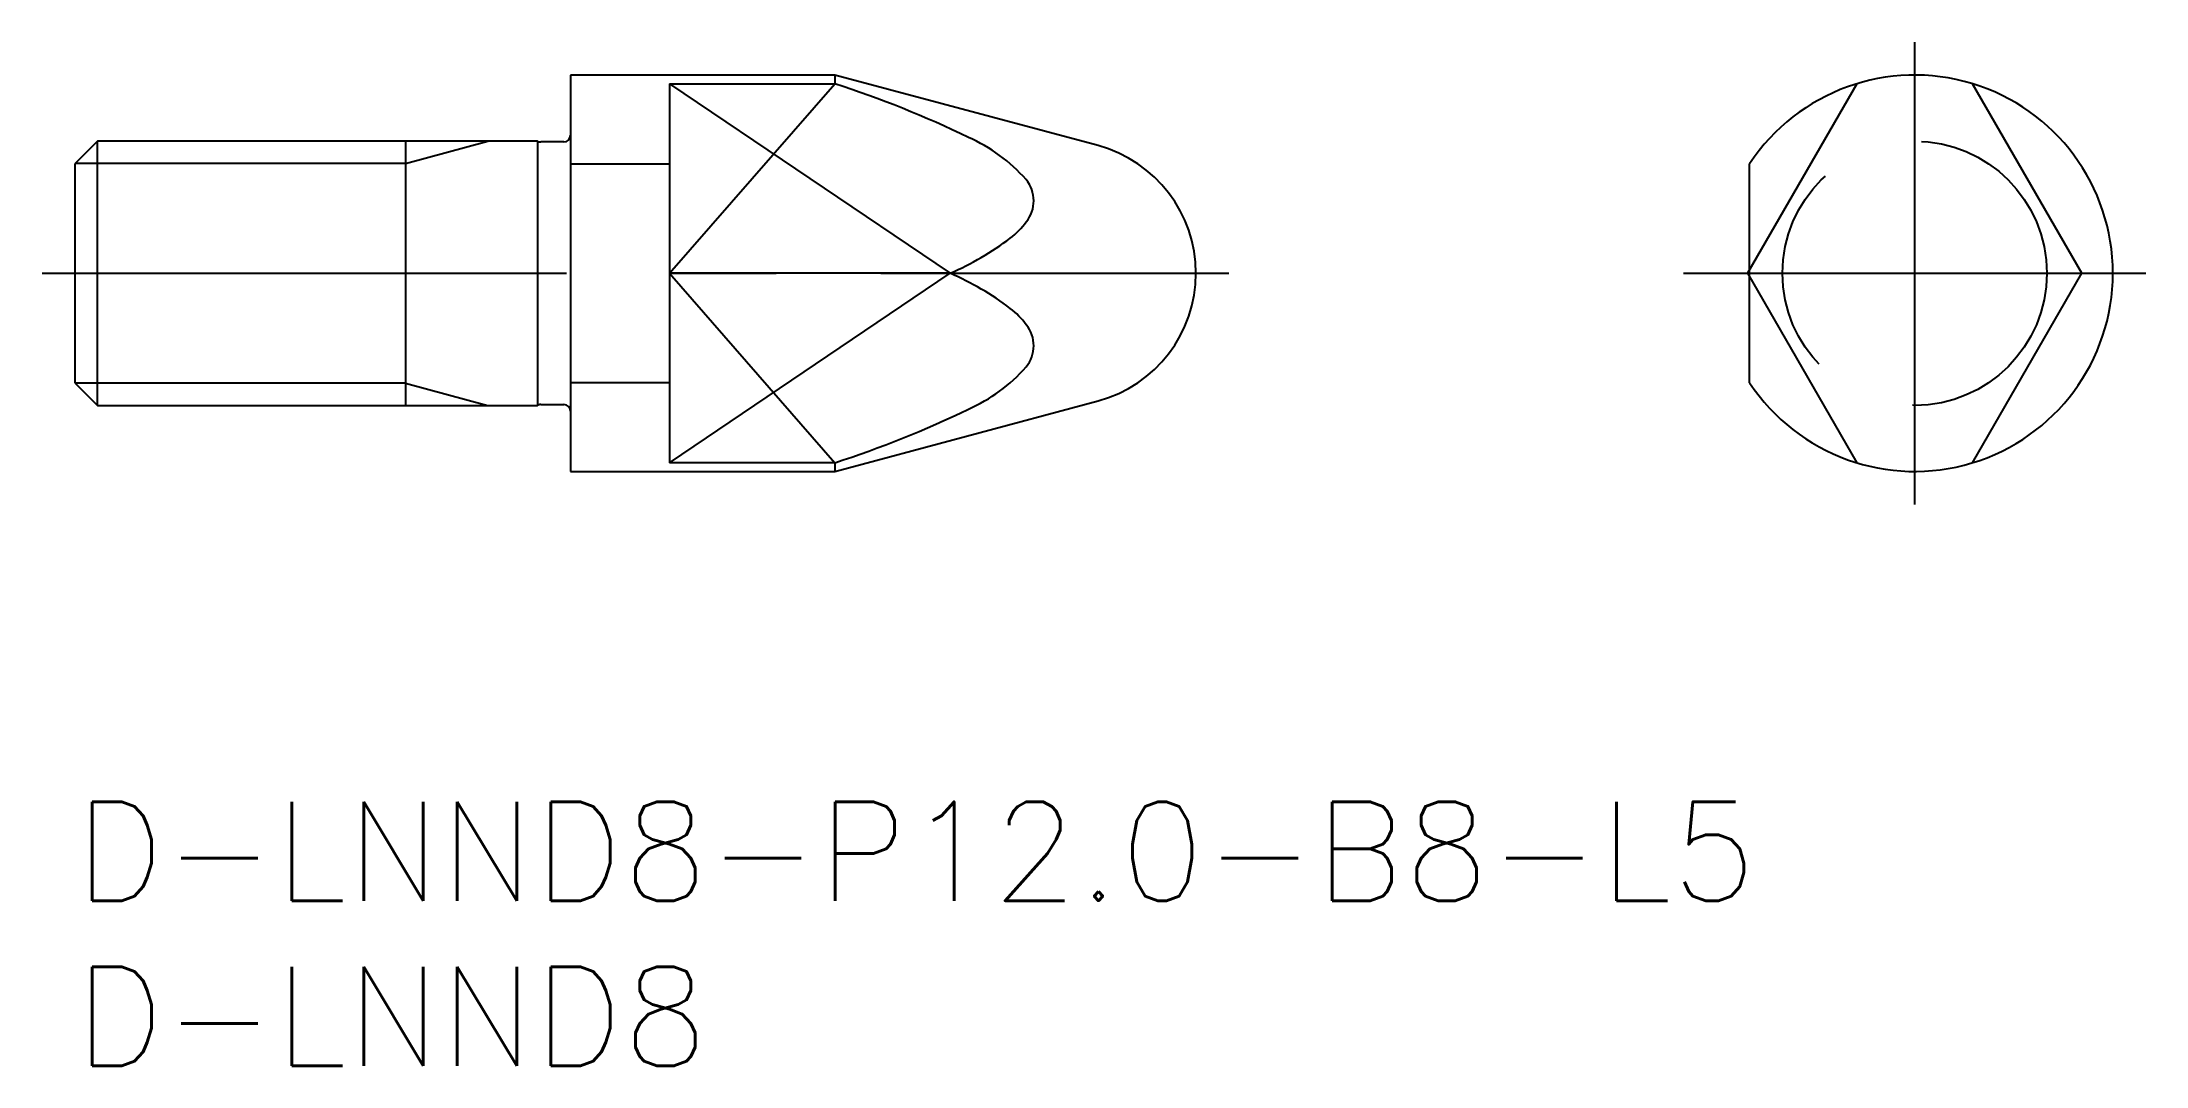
# Model space of a CAD drawing. Extents: x -1 to 62.7, y -8 to 23.
import ezdxf

# ---------------------------------------------------------------- set-up
doc = ezdxf.new("R2010")
doc.units = 0
doc.header["$LTSCALE"] = 0.5
doc.linetypes.add('CENTER', pattern=[50.8, 31.75, -6.35, 6.35, -6.35])
doc.linetypes.add('DASHED', pattern=[19.05, 12.7, -6.35])
for name, color, linetype in [('MSM_CENTER', 1, 'CENTER'), ('MSM_CONTINUOUS', 7, 'CONTINUOUS'), ('MSM_DASHED', 4, 'DASHED'), ('MSM_NARROW', 5, 'CONTINUOUS'), ('MSM_PART_NUMBER', 7, 'CONTINUOUS')]:
    doc.layers.add(name, color=color, linetype=linetype)
doc.styles.get("Standard").update_dxf_attribs({"font": 'txt.shx', "height": 1, "bigfont": 'bigfont.shx'})

# ---------------------------------------------------------------- blocks, each defined once
blk = doc.blocks.new('*U16')
at = {"layer": 'MSM_PART_NUMBER'}
blk.add_text('D-LNND8-P12.0-B8-L5', height=3, dxfattribs=at).set_placement((0, -3))
blk = doc.blocks.new('*U17')
at = {"layer": 'MSM_PART_NUMBER'}
blk.add_text('D-LNND8', height=3, dxfattribs=at).set_placement((0, -8))

msp = doc.modelspace()

# ---------------------------------------------------------------- linework, layer by layer
at = {"layer": 'MSM_CENTER'}
for p, q in [((55.7, 9), (55.7, 23)), ((-1, 16), (34.937, 16)), ((48.7, 16), (62.7, 16))]:
    msp.add_line(p, q, dxfattribs=at)
at = {"layer": 'MSM_CONTINUOUS'}
for p, q in [((15, 22), (15, 10)), ((23, 22), (15, 22)), ((18, 21.739), (18, 10.261)), ((18, 21.739), (23, 21.739)), ((23, 22), (23, 21.739)), ((30.973, 19.864), (23, 22)), ((53.95, 21.739), (50.637, 16)), ((60.764, 16), (57.45, 21.739)), ((0.676, 20), (0, 19.323)), ((14, 20), (0.676, 20)), ((0.676, 12), (0.676, 20)), ((10, 20), (10, 12)), ((14, 20), (14, 12)), ((14.8, 19.975), (14.097, 19.975)), ((0, 12.676), (0, 19.323)), ((15, 19.317), (18, 19.317)), ((50.7, 16.11), (50.7, 19.317)), ((26.495, 16), (18, 16)), ((50.637, 16), (53.95, 10.261)), ((57.45, 10.261), (60.764, 16)), ((50.7, 12.683), (50.7, 15.89)), ((0, 12.676), (0.676, 12)), ((18, 12.683), (15, 12.683)), ((23, 10), (30.973, 12.136)), ((0.676, 12), (14, 12)), ((14.097, 12.025), (14.8, 12.025)), ((23, 10.261), (18, 10.261)), ((23, 10.261), (23, 10)), ((15, 10), (23, 10))]:
    msp.add_line(p, q, dxfattribs=at)
for centre, radius, start, end in [((12.919, -9.207), 32.547, 64.2719, 71.95694), ((55.7, 16), 6, 213.55731, 146.44269), ((14.097, 20.175), 0.2, 241.04498, 270), ((14.8, 20.175), 0.2, 270, 0), ((25.044, 15.542), 4.991, 41.27403, 66.32411), ((29.937, 16), 4, 285, 75), ((28.019, 18.193), 1.007, 320.85474, 39.59412), ((26.647, 19.178), 2.695, 308.27792, 323.02412), ((22.835, 24.362), 9.128, 293.63967, 306.90521), ((22.835, 7.638), 9.128, 53.09479, 66.36033), ((26.647, 12.822), 2.695, 36.97588, 51.72208), ((28.019, 13.807), 1.007, 320.40588, 39.14526), ((25.044, 16.458), 4.991, 293.67589, 318.72597), ((14.097, 11.825), 0.2, 90, 118.95502), ((14.8, 11.825), 0.2, 0, 90), ((12.919, 41.207), 32.547, 288.04306, 295.7281)]:
    msp.add_arc(centre, radius, start, end, dxfattribs=at)
at = {"layer": 'MSM_DASHED'}
msp.add_line((50.7, 15.89), (50.7, 16.11), dxfattribs=at)
msp.add_circle((55.7, 16), 4, dxfattribs=at)
at = {"layer": 'MSM_NARROW'}
for p, q in [((18, 16), (23, 21.739)), ((18, 21.739), (26.495, 16)), ((10, 19.323), (12.5, 20)), ((10, 19.323), (0, 19.323)), ((18, 16), (23, 10.261)), ((18, 10.261), (26.495, 16)), ((10, 12.676), (0, 12.676)), ((10, 12.676), (12.5, 12))]:
    msp.add_line(p, q, dxfattribs=at)

# ---------------------------------------------------------------- block references
at = {"layer": 'MSM_CONTINUOUS'}
for name in ['*U16', '*U17']:
    msp.add_blockref(name, (0, 0), dxfattribs=at)

doc.saveas('drawing.dxf')
